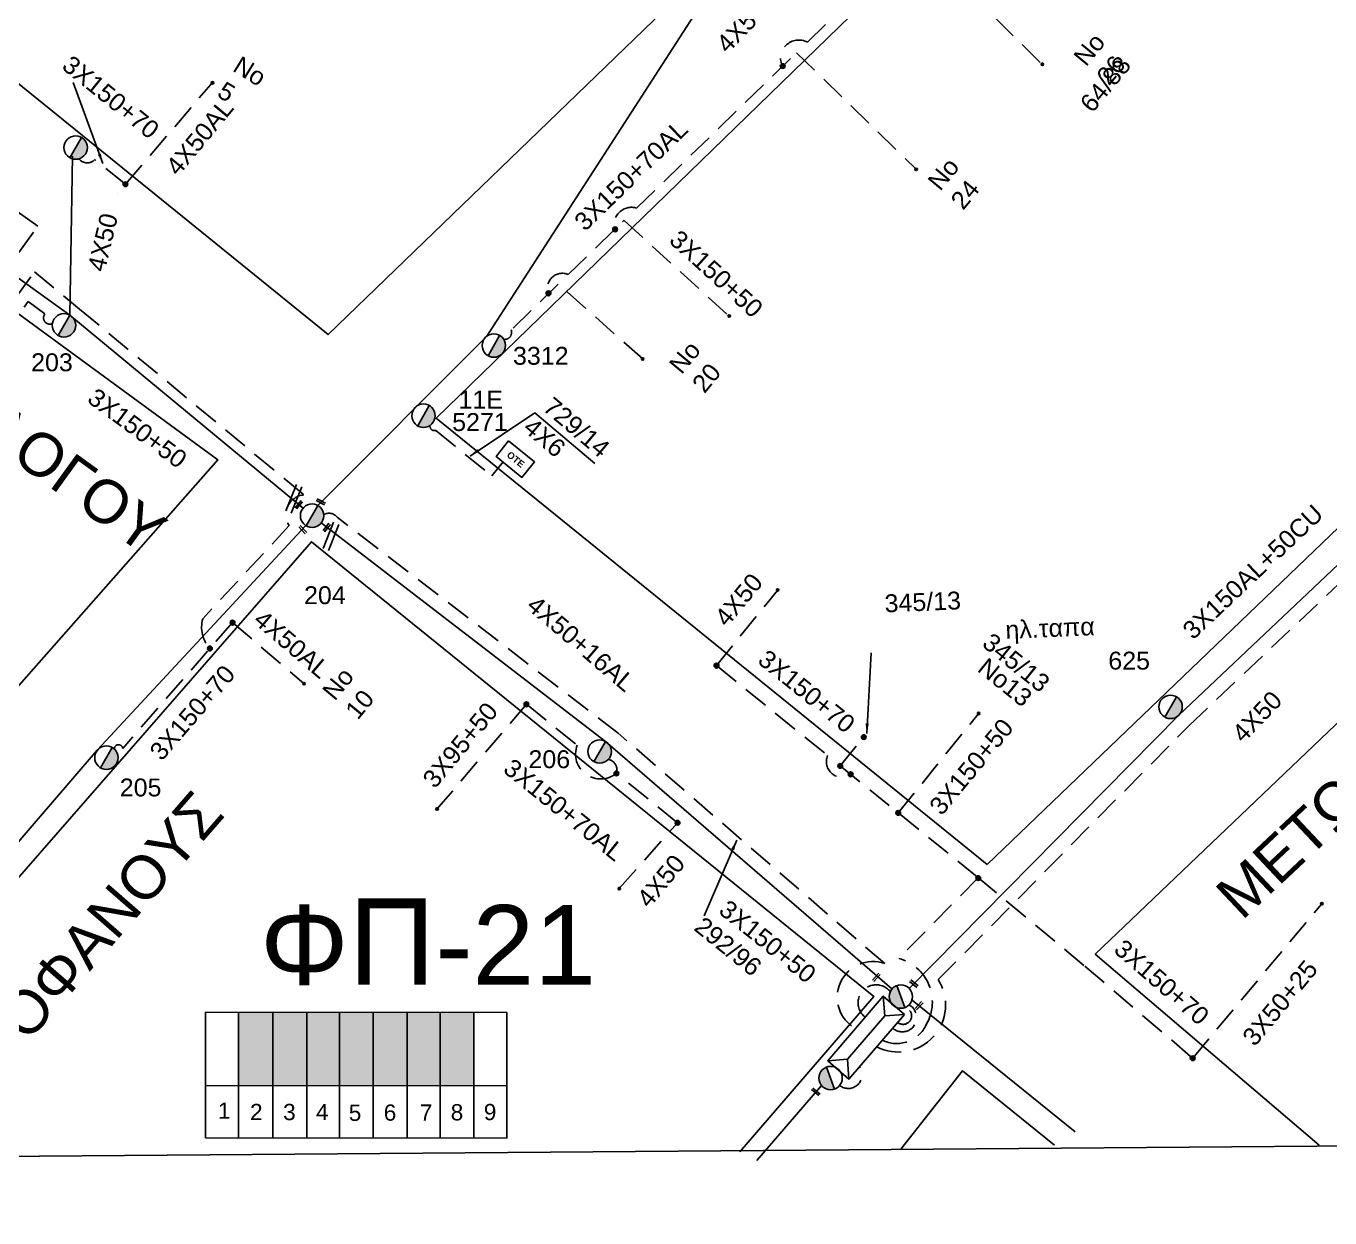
# Model space of a CAD drawing. Header units: millimetres. Extents: x 771 to 3391, y 686 to 1835.
# Drawn here: x 1703.7 to 1834.9, y 748.3 to 868.2 of the extents above; entities that cross this region are included whole.
import ezdxf

# ---------------------------------------------------------------- set-up
doc = ezdxf.new("R2010")
doc.units = ezdxf.units.MM
doc.linetypes.add('DASHED', pattern=[19.05, 12.7, -6.35])
for name, color, linetype in [('Pillar OTE', 7, 'Continuous'), ('Άγνωστα', 7, 'Continuous'), ('Γυμνά εναέρια ΧΤ και ΦΟΠ (3Φ)   4x50+16AL', 7, 'Continuous'), ('Εναέρια παροχή ΧΤ 4x25', 7, 'SYN_LINE'), ('Επιγραφές - Σχήματα', 7, 'Continuous'), ('Καλωδια Χ.Τ. 3x50+35', 7, 'Continuous'), ('Καλωδια ΧΤ  3X95+50', 7, 'Continuous'), ('Καλώδια ΧΤ   3x150+50CU', 7, 'DASHED'), ('Καλώδια ΧΤ   3x150+70AL', 7, 'DASHED'), ('Μηχανική τομή', 7, 'Continuous'), ('Στύλος ΦΜ', 7, 'Continuous'), ('Στύλος ΦΜ @ 1', 7, 'Continuous'), ('Συνδέσεις', 7, 'Continuous'), ('Τομή', 7, 'Continuous'), ('Υποσταθμός εναέριος 2 στύλων', 7, 'Continuous'), ('Υποσταθμός πόλεως', 7, 'Continuous'), ('Υπόβαθρο ΔΕΗ', 7, 'Continuous'), ('Υπόγεια Καλώδια Δικτύου ΧΤ   .04', 7, 'DASHED'), ('Υπόγεια καλώδια Παροχών ΧΤ   4x50AL', 7, 'DASHED'), ('Υπόγεια καλώδια Παροχών ΧΤ   4x6', 7, 'DASHED')]:
    doc.layers.add(name, color=color, linetype=linetype)
doc.styles.add('arial', font='ARIAL.TTF')
doc.styles.get("Standard").update_dxf_attribs({"font": 'ARIAL.TTF'})
doc.linetypes.add('SYN_LINE', pattern='A,0.5,-0.0001,["/\\/\\/\\/",Standard,S=0.1,R=0,X=0,Y=-0.05],-0.25', length=0.7501)
doc.dimstyles.new('ISO-25', dxfattribs={"dimtxt": 2.5, "dimasz": 2.5, "dimexe": 1.25, "dimexo": 0.625, "dimtad": 1, "dimtxsty": 'Standard', "dimcen": 2.5, "dimadec": 0, "dimazin": 0, "dimtfac": 1, "dimtmove": 0, "dimatfit": 3, "dimfxl": 1, "dimarcsym": 0})

# ---------------------------------------------------------------- blocks, each defined once
blk = doc.blocks.new('ΥΠΑΡΧΩΝ ΤΣΙΜΕΝΤΕΝΙΟΣ ΣΤΥΛΟΣ')
at = {"layer": 'Στύλος ΦΜ'}
blk.add_hatch(color=7, dxfattribs=at).paths.add_polyline_path([(-1.29, -2.28, 0.574793), (2.62, 0, 0.268822), (1.3, 2.27)])
at = {"layer": 'Στύλος ΦΜ', "color": 7}
blk.add_line((-1.29, -2.28), (1.3, 2.27), dxfattribs=at)
blk.add_circle((0, 0), 2.62, dxfattribs=at)
at = {"layer": 'Στύλος ΦΜ', "flags": 4}
for tag, p in [('ΑΡΙΘΜΟΣ', (-4.68, 8.05)), ('ΤΥΠΟΣ', (-4.91, 3.03))]:
    blk.add_attdef(tag, p, '', height=4, dxfattribs=at)
blk = doc.blocks.new('ΥΠΟΣΤΑΘΜΟΣ ΕΝΑΕΡΙΟΣ ΕΠΙ 2 ΣΤΥΛΩΝ')
at = {"layer": 'Υποσταθμός εναέριος 2 στύλων', "linetype": 'Continuous'}
for points in [[(-11.97, -2.11, 0.574793), (-8.45, -0.07, 0.268822), (-9.64, 1.98)], [(9.68, -2.15, 0.574793), (13.19, -0.1, 0.268822), (12.01, 1.95)]]:
    blk.add_hatch(color=256, dxfattribs=at).paths.add_polyline_path(points)
for p, q in [((-11.97, -2.11), (-9.64, 1.98)), ((9.68, -2.15), (12.01, 1.95))]:
    blk.add_line(p, q, dxfattribs=at)
for centre in [(-10.81, -0.07), (10.84, -0.1)]:
    blk.add_circle(centre, 2.36, dxfattribs=at)
at = {"layer": 'Υποσταθμός πόλεως', "linetype": 'Continuous', "ltscale": 40}
blk.add_lwpolyline([(-8.57, 2.82), (8.57, 2.82), (8.57, -2.82), (-8.57, -2.82)], close=True, dxfattribs=at)
for points in [[(-5.75, 0), (-8.57, 2.82)], [(5.75, 0), (8.57, 2.82)], [(-8.57, -2.82), (-5.75, 0)], [(-5.75, 0), (5.75, 0)], [(8.57, -2.82), (5.75, 0)]]:
    blk.add_lwpolyline(points, dxfattribs=at)
at = {"layer": 'Υποσταθμός εναέριος 2 στύλων', "ltscale": 40, "flags": 1}
for tag, p in [('ΜΕΤΑΣΧΗΜΑΤΙΣΜΟΣ', (14.09, 2.51)), ('ΙΣΧΥΣ', (14.07, -0.28)), ('ΑΡΙΘΜΟΣ', (14.19, -3))]:
    blk.add_attdef(tag, p, '', height=1.8, dxfattribs=at)
blk = doc.blocks.new('_ΣΥΝΔΕΣΗ')
at = {"layer": 'Συνδέσεις', "linetype": 'SYN_LINE', "ltscale": 40}
blk.add_hatch(color=256, dxfattribs=at).paths.add_polyline_path([(0.5, -0.01, 1), (-0.5, -0.01, 1)])
at = {"layer": 'Συνδέσεις'}
blk.add_circle((0, -0.01), 0.5, dxfattribs=at)
blk = doc.blocks.new('ΜΗΧΑΝΙΚΗ ΤΟΜΗ')
at = {"layer": 'Μηχανική τομή', "ltscale": 40}
for p, q in [((-1.89, 0.78), (1.89, 0.78)), ((1.89, 0), (-1.89, 0))]:
    blk.add_line(p, q, dxfattribs=at)
blk = doc.blocks.new('ΤΟΜΗ')
at = {"layer": 'Τομή', "ltscale": 40}
for p, q in [((-5.68, 0), (5.68, 0)), ((5.68, -2.33), (-5.68, -2.33))]:
    blk.add_line(p, q, dxfattribs=at)
blk = doc.blocks.new('PILLAR ΟΤΕ')
at = {"layer": 'Pillar OTE', "ltscale": 40}
blk.add_lwpolyline([(-3.31, 2.02), (3.39, 2.02), (3.39, -1.99), (-3.31, -1.99)], close=True, dxfattribs=at)
at = {"layer": 'Pillar OTE', "insert": (-1.81, 0.71), "char_height": 1.3575, "width": 109.961, "attachment_point": 1}
blk.add_mtext('{\\fArial|b1|i0|c161|p34;OTE}', dxfattribs=at)

msp = doc.modelspace()

# ---------------------------------------------------------------- hatches: boundary and pattern name
at = {"layer": 'Καλώδια ΧΤ   3x150+50CU', "linetype": 'DASHED', "ltscale": 0.2}
h = msp.add_hatch(color=133, dxfattribs=at)
h.dxf.hatch_style = 1
h.paths.add_polyline_path([(1728.47534, 768.93404), (1725.03547, 768.93426), (1725.03501, 761.57367), (1728.47488, 761.57032)])
h = msp.add_hatch(color=173, dxfattribs=at)
h.dxf.hatch_style = 1
h.paths.add_polyline_path([(1731.91491, 768.93383), (1728.47534, 768.93404), (1728.47488, 761.57032), (1731.91445, 761.56698)])
h = msp.add_hatch(color=5, dxfattribs=at)
h.dxf.hatch_style = 1
h.paths.add_polyline_path([(1735.21247, 768.93362), (1731.91491, 768.93383), (1731.91445, 761.56698), (1735.21201, 761.56378)])
h = msp.add_hatch(color=1, dxfattribs=at)
h.dxf.hatch_style = 1
h.paths.add_polyline_path([(1738.59847, 768.93341), (1735.21247, 768.93362), (1735.21201, 761.56378), (1738.59801, 761.56049)])
h = msp.add_hatch(color=85, dxfattribs=at)
h.dxf.hatch_style = 1
h.paths.add_polyline_path([(1741.99511, 768.93319), (1738.59847, 768.93341), (1738.59801, 761.56049), (1741.99465, 761.5572)])
h = msp.add_hatch(color=6, dxfattribs=at)
h.dxf.hatch_style = 1
h.paths.add_polyline_path([(1745.33216, 768.93299), (1741.99511, 768.93319), (1741.99465, 761.5572), (1745.3317, 761.55395)])
h = msp.add_hatch(color=30, dxfattribs=at)
h.dxf.hatch_style = 1
h.paths.add_polyline_path([(1748.72054, 768.93277), (1745.33216, 768.93299), (1745.3317, 761.55395), (1748.72007, 761.55066)])

# ---------------------------------------------------------------- linework, layer by layer
at = {"layer": 'Pillar OTE', "ltscale": 40}
for points in [[(1721.70677, 756.29418), (1721.70756, 768.93446), (1752.04064, 768.93257), (1752.03984, 756.26481), (1721.70677, 756.2951)], [(1725.03468, 756.29178), (1725.03547, 768.93426)], [(1728.47455, 756.28835), (1728.47534, 768.93404)], [(1731.91412, 756.28491), (1731.91491, 768.93383)], [(1735.21168, 756.28162), (1735.21247, 768.93362)], [(1738.59768, 756.27824), (1738.59847, 768.93341)], [(1741.99432, 756.27485), (1741.99511, 768.93319)], [(1745.33137, 756.27151), (1745.33216, 768.93299)], [(1748.71974, 756.26813), (1748.72054, 768.93277)], [(1721.7071, 761.5769), (1752.04017, 761.54744)]]:
    msp.add_lwpolyline(points, dxfattribs=at)
at = {"layer": 'Άγνωστα', "color": 133, "linetype": 'DASHED', "ltscale": 0.2}
msp.add_lwpolyline([(1781.20487, 865.47639), (1781.20487, 865.47639), (1793.20919, 853.77767)], dxfattribs=at)
at = {"layer": 'Άγνωστα', "color": 6}
msp.add_lwpolyline([(1708.05311, 839.07235), (1708.31265, 855.04942)], dxfattribs=at)
at = {"layer": 'Άγνωστα', "color": 133, "linetype": 'DASHED', "ltscale": 0.2}
msp.add_lwpolyline([(1765.71979, 834.68728), (1757.21976, 842.18103), (1757.21976, 842.18103), (1752.48216, 837.57967, -0.552569621), (1751.73495, 836.63525)], format="xyb", dxfattribs=at)
at = {"layer": 'Άγνωστα', "color": 173, "linetype": 'DASHED', "ltscale": 0.2}
msp.add_lwpolyline([(1785.60362, 793.72845), (1788.04522, 796.72491)], dxfattribs=at)
at = {"layer": 'Άγνωστα', "color": 173}
msp.add_lwpolyline([(1785.61573, 793.74342), (1785.61573, 793.74342)], dxfattribs=at)
at = {"layer": 'Γυμνά εναέρια ΧΤ και ΦΟΠ (3Φ)   4x50+16AL', "color": 133, "linetype": 'Continuous', "ltscale": 0.2}
msp.add_lwpolyline([(1733.0255, 819.92031), (1750.03091, 836.96074), (1770.83096, 869.14741), (1781.93007, 879.72844), (1791.98928, 889.7087), (1820.76438, 916.4349)], dxfattribs=at)
at = {"layer": 'Γυμνά εναέρια ΧΤ και ΦΟΠ (3Φ)   4x50+16AL', "color": 85, "linetype": 'Continuous', "ltscale": 0.2}
msp.add_lwpolyline([(1792.54081, 771.33546), (1819.68967, 798.83648), (1843.14212, 821.0109), (1855.03369, 832.55799), (1879.44608, 858.96168), (1903.50892, 881.04861)], dxfattribs=at)
at = {"layer": 'Γυμνά εναέρια ΧΤ και ΦΟΠ (3Φ)   4x50+16AL', "color": 6, "linetype": 'Continuous', "ltscale": 0.2}
for points in [[(1664.14029, 873.3244), (1689.65325, 852.32734), (1708.05311, 839.07235), (1731.53245, 819.64914)], [(1792.82404, 770.16788), (1809.23933, 756.90727)]]:
    msp.add_lwpolyline(points, dxfattribs=at)
at = {"layer": 'Γυμνά εναέρια ΧΤ και ΦΟΠ (3Φ)   4x50+16AL', "color": 2, "linetype": 'Continuous', "ltscale": 0.2}
msp.add_lwpolyline([(1731.81192, 817.90206), (1710.82661, 795.29594), (1694.65077, 776.51792), (1675.61652, 755.27304)], dxfattribs=at)
at = {"layer": 'Γυμνά εναέρια ΧΤ και ΦΟΠ (3Φ)   4x50+16AL', "color": 30, "linetype": 'Continuous', "ltscale": 0.2}
msp.add_lwpolyline([(1733.36042, 818.16366), (1761.96906, 796.19536), (1790.80667, 771.28279)], dxfattribs=at)
at = {"layer": 'Γυμνά εναέρια ΧΤ και ΦΟΠ (3Φ)   4x50+16AL', "color": 1, "linetype": 'Continuous', "ltscale": 0.2}
msp.add_lwpolyline([(1783.71168, 761.58058), (1777.19548, 754.02812)], dxfattribs=at)
at = {"layer": 'Καλωδια Χ.Τ. 3x50+35', "color": 133, "linetype": 'DASHED', "ltscale": 0.2}
msp.add_lwpolyline([(1793.09113, 877.02084), (1793.09113, 877.02084), (1805.90497, 864.31777)], dxfattribs=at)
at = {"layer": 'Καλωδια Χ.Τ. 3x50+35', "color": 173, "linetype": 'DASHED', "ltscale": 0.2}
msp.add_lwpolyline([(1821.07164, 764.32386), (1834.06598, 779.8622)], dxfattribs=at)
at = {"layer": 'Καλωδια ΧΤ  3X95+50', "color": 30, "linetype": 'DASHED', "ltscale": 0.2}
msp.add_lwpolyline([(1754.00982, 799.92377), (1744.98012, 789.33828)], dxfattribs=at)
at = {"layer": 'Καλώδια ΧΤ   3x150+50CU', "color": 62, "linetype": 'DASHED', "ltscale": 0.2}
msp.add_lwpolyline([(1698.46279, 839.18782), (1704.82458, 848.01891), (1693.35292, 856.28293), (1669.25047, 876.11914), (1691.87608, 886.48729, 0.784967606), (1695.52634, 888.15931), (1718.95283, 898.88995)], format="xyb", dxfattribs=at)
at = {"layer": 'Καλώδια ΧΤ   3x150+50CU', "color": 133, "linetype": 'DASHED', "ltscale": 0.2}
for points in [[(1779.78349, 864.09589, -0.725537856), (1782.29471, 866.53489), (1793.09113, 877.02084)], [(1787.13277, 767.31227, -0.915902493), (1790.07606, 773.83997), (1763.25074, 797.01414), (1734.95267, 818.74396, 0.387439188), (1733.61352, 818.99771)]]:
    msp.add_lwpolyline(points, format="xyb", dxfattribs=at)
msp.add_lwpolyline([(1763.86569, 848.59497), (1774.38648, 838.98466)], dxfattribs=at)
at = {"layer": 'Καλώδια ΧΤ   3x150+50CU', "color": 2, "linetype": 'DASHED', "ltscale": 0.2}
msp.add_lwpolyline([(1700.38742, 837.78425), (1704.50253, 843.42704), (1709.04343, 839.67059), (1731.61887, 820.99512, 0.564462631), (1730.13629, 817.89609), (1721.44198, 808.53027, 0.263524441), (1722.1626, 805.54231)], format="xyb", dxfattribs=at)
at = {"layer": 'Καλώδια ΧΤ   3x150+50CU', "color": 6, "linetype": 'DASHED', "ltscale": 0.2}
msp.add_lwpolyline([(1701.22504, 836.80624), (1703.86662, 840.42847), (1705.55816, 839.19096, 0.796756612), (1706.30235, 838.22201)], format="xyb", dxfattribs=at)
at = {"layer": 'Καλώδια ΧΤ   3x150+50CU', "color": 173, "linetype": 'DASHED', "ltscale": 0.2}
for points in [[(1791.43655, 789.00594), (1799.60283, 799.09238)], [(1799.48876, 782.44803), (1791.49897, 774.35459)]]:
    msp.add_lwpolyline(points, dxfattribs=at)
for centre, radius, start, end in [((1790.33863, 769.97282), 4.53281, 329.9922328, 75.1679378), ((1791.28673, 769.06951), 3.27455, 243.654431, 335.3906095)]:
    msp.add_arc(centre, radius, start, end, dxfattribs=at)
at = {"layer": 'Καλώδια ΧΤ   3x150+50CU', "color": 30, "linetype": 'DASHED', "ltscale": 0.2}
msp.add_arc((1789.21111, 769.8918), 1.81022, 38.2921917, 232.6614089, dxfattribs=at)
at = {"layer": 'Καλώδια ΧΤ   3x150+50CU', "color": 85, "linetype": 'DASHED', "ltscale": 0.2}
msp.add_arc((1791.8466, 768.41232), 1.44098, 227.6493707, 61.640844, dxfattribs=at)
at = {"layer": 'Καλώδια ΧΤ   3x150+50CU', "color": 6, "linetype": 'DASHED', "ltscale": 0.2}
msp.add_arc((1791.93135, 768.5706), 0.84721, 229.1170457, 79.1357516, dxfattribs=at)
at = {"layer": 'Καλώδια ΧΤ   3x150+50CU', "color": 1, "linetype": 'DASHED', "ltscale": 0.2}
msp.add_arc((1786.41136, 762.64634), 1.37166, 231.0054367, 35.8004236, dxfattribs=at)
at = {"layer": 'Καλώδια ΧΤ   3x150+70AL', "color": 133, "linetype": 'DASHED', "ltscale": 0.2}
for points in [[(1762.9054, 847.70317, -0.592606421), (1765.10869, 849.8431), (1781.16592, 865.43856)], [(1756.22809, 841.21788, -0.666413418), (1758.23041, 843.16262), (1763.84401, 848.61478)]]:
    msp.add_lwpolyline(points, format="xyb", dxfattribs=at)
at = {"layer": 'Καλώδια ΧΤ   3x150+70AL', "color": 6, "linetype": 'DASHED', "ltscale": 0.2}
msp.add_lwpolyline([(1713.65228, 852.24178), (1710.58443, 854.7275, -0.456166605), (1708.97466, 854.799)], format="xyb", dxfattribs=at)
at = {"layer": 'Καλώδια ΧΤ   3x150+70AL', "color": 6, "ltscale": 0.2}
msp.add_lwpolyline([(1712.86812, 851.32687), (1712.86812, 851.32687)], dxfattribs=at)
at = {"layer": 'Καλώδια ΧΤ   3x150+70AL', "color": 2, "linetype": 'DASHED', "ltscale": 0.2}
msp.add_lwpolyline([(1724.43433, 808.14345), (1713.38147, 795.4879, 0.983928208), (1712.55058, 795.40984)], format="xyb", dxfattribs=at)
at = {"layer": 'Καλώδια ΧΤ   3x150+70AL', "color": 173, "linetype": 'DASHED', "ltscale": 0.2}
msp.add_lwpolyline([(1773.14359, 803.81645), (1784.33052, 794.75919, 0.761117923), (1786.6454, 792.88499)], format="xyb", dxfattribs=at)
at = {"layer": 'Καλώδια ΧΤ   3x150+70AL', "color": 30, "linetype": 'DASHED', "ltscale": 0.2}
for points in [[(1754.00982, 799.92377), (1759.11722, 795.7962, 0.766375275), (1763.06814, 792.97917)], [(1769.22194, 788.00595), (1763.06814, 792.97917, 0.451143467), (1762.25511, 794.38137)]]:
    msp.add_lwpolyline(points, format="xyb", dxfattribs=at)
at = {"layer": 'Καλώδια ΧΤ   3x150+70AL', "color": 173, "linetype": 'DASHED', "ltscale": 0.2}
msp.add_lwpolyline([(1785.60362, 793.72845), (1799.38075, 782.57409), (1810.23033, 773.56767), (1821.07164, 764.32386)], dxfattribs=at)
at = {"layer": 'Υπόβαθρο ΔΕΗ'}
for points in [[(887.18759, 748.25165), (2875.29445, 763.38266), (2895.53155, 1762.67838)], [(1684.77925, 882.25503), (1683.86021, 877.77954), (1734.04484, 837.11747), (1808.22057, 908.72463), (1788.17757, 929.61725), (1684.77925, 882.25503)], [(1800.39516, 783.81145), (1867.86546, 848.5055), (1817.93285, 899.5995), (1744.94214, 828.70782), (1800.39516, 783.81145)], [(1634.3315, 788.99576), (1688.71361, 849.55517), (1722.95653, 824.50334), (1667.62916, 761.85057), (1634.3315, 788.99576)], [(1833.78897, 755.58311), (1811.2604, 774.79203), (1877.9518, 838.39907), (1929.43114, 785.38741), (1897.10695, 757.05016)], [(1754.85003, 829.25571), (1760.89658, 824.15474)], [(1677.89307, 753.87892), (1732.38142, 816.26819), (1788.98815, 770.5212), (1775.50963, 754.89923)], [(1791.70882, 755.18125), (1797.90418, 763.05771), (1807.15698, 755.58311)]]:
    msp.add_lwpolyline(points, dxfattribs=at)
at = {"layer": 'Υπόγεια Καλώδια Δικτύου ΧΤ   .04', "color": 5, "linetype": 'DASHED', "ltscale": 0.2}
msp.add_lwpolyline([(1789.26757, 765.4768, 0.767883534), (1795.46524, 772.21964), (1820.70927, 797.79113), (1844.11423, 819.92075), (1845.35591, 821.12689, 0.293472769), (1847.97714, 821.63768), (1857.17065, 830.56803), (1868.87194, 843.22379), (1867.86336, 844.257)], format="xyb", dxfattribs=at)
at = {"layer": 'Υπόγεια καλώδια Παροχών ΧΤ   4x50AL', "color": 6, "ltscale": 0.2}
msp.add_lwpolyline([(1713.65228, 852.24178), (1722.48919, 862.55213)], dxfattribs=at)
at = {"layer": 'Υπόγεια καλώδια Παροχών ΧΤ   4x50AL', "color": 173, "linetype": 'DASHED', "ltscale": 0.2}
msp.add_lwpolyline([(1773.14359, 803.81645), (1779.27275, 811.38678)], dxfattribs=at)
at = {"layer": 'Υπόγεια καλώδια Παροχών ΧΤ   4x50AL', "color": 2, "ltscale": 0.2}
msp.add_lwpolyline([(1724.43433, 808.14345), (1731.62564, 802.00042)], dxfattribs=at)
at = {"layer": 'Υπόγεια καλώδια Παροχών ΧΤ   4x50AL', "color": 30, "linetype": 'DASHED', "ltscale": 0.2}
msp.add_lwpolyline([(1763.35843, 781.38698), (1769.22194, 788.00595), (1769.22194, 788.00595), (1769.22194, 788.00595), (1769.22194, 788.00595)], dxfattribs=at)
at = {"layer": 'Υπόγεια καλώδια Παροχών ΧΤ   4x6', "color": 133, "linetype": 'DASHED', "ltscale": 0.2}
msp.add_lwpolyline([(1744.29781, 827.96887, 0.515788347), (1744.88875, 827.46438), (1750.53053, 822.89663), (1751.66803, 824.30159)], format="xyb", dxfattribs=at)

# ---------------------------------------------------------------- block references
at = {"layer": 'Pillar OTE', "xscale": 0.5, "yscale": 0.5, "zscale": 0.5, "rotation": 321.0053688098629}
msp.add_blockref('PILLAR ΟΤΕ', (1752.87567, 824.58674), dxfattribs=at)
at = {"layer": 'Μηχανική τομή'}
for p, xscale, yscale, zscale, rotation in [((1731.18625, 819.93741), 0.249999999999919, 0.249999999999919, 0.249999999999919, 51.00073224654599), ((1733.27964, 820.2014), 0.2500000000002005, 0.2500000000002005, 0.2500000000002005, 331.5446991727721), ((1731.4333, 817.41835), 0.2500000000001928, 0.2500000000001928, 0.2500000000001928, 312.6268794242704), ((1733.99659, 817.64581), 0.249999999999919, 0.249999999999919, 0.249999999999919, 51.5948830905302), ((1789.31005, 772.38432), 0.249999999999919, 0.249999999999919, 0.249999999999919, 46.90277073893176), ((1792.94952, 771.73594), 0.2500000000001927, 0.2500000000001927, 0.2500000000001927, 320.3750279087856), ((1793.61118, 769.53201), 0.249999999999919, 0.249999999999919, 0.249999999999919, 46.90277073893176), ((1783.08531, 760.85459), 0.2500000000001927, 0.2500000000001927, 0.2500000000001927, 320.3750279087856)]:
    msp.add_blockref('ΜΗΧΑΝΙΚΗ ΤΟΜΗ', p, dxfattribs=dict(at, xscale=xscale, yscale=yscale, zscale=zscale, rotation=rotation))
at = {"layer": 'Στύλος ΦΜ @ 1', "ltscale": 40, "xscale": 0.4499999999998181, "yscale": 0.4499999999998181, "zscale": 0.4499999999998181}
msp.add_blockref('ΥΠΑΡΧΩΝ ΤΣΙΜΕΝΤΕΝΙΟΣ ΣΤΥΛΟΣ', (1708.64963, 855.93103), dxfattribs=at)
at = {"layer": 'Στύλος ΦΜ @ 1', "ltscale": 40}
ref = msp.add_blockref('ΥΠΑΡΧΩΝ ΤΣΙΜΕΝΤΕΝΙΟΣ ΣΤΥΛΟΣ', (1707.46755, 838.05046), dxfattribs=dict(at, xscale=0.4499999999998181, yscale=0.4499999999998181, zscale=0.4499999999998181))
ref.add_attrib('ΤΥΠΟΣ', '203', (1704.16219, 833.42783), dxfattribs={"layer": 'Στύλος ΦΜ', "height": 1.8, "flags": 4})
ref = msp.add_blockref('ΥΠΑΡΧΩΝ ΤΣΙΜΕΝΤΕΝΙΟΣ ΣΤΥΛΟΣ', (1750.73345, 836.01546), dxfattribs=dict(at, xscale=0.4499999999998181, yscale=0.4499999999998181, zscale=0.4499999999998181))
ref.add_attrib('ΤΥΠΟΣ', '3312', (1752.66426, 834.08019), dxfattribs={"layer": 'Στύλος ΦΜ', "height": 1.8, "flags": 4})
ref = msp.add_blockref('ΥΠΑΡΧΩΝ ΤΣΙΜΕΝΤΕΝΙΟΣ ΣΤΥΛΟΣ', (1743.65528, 828.95594), dxfattribs=dict(at, xscale=0.4499999999998181, yscale=0.4499999999998181, zscale=0.4499999999998181))
ref.add_attrib('ΤΥΠΟΣ', '5271', (1746.53943, 827.41461), dxfattribs={"layer": 'Στύλος ΦΜ', "height": 1.8, "flags": 4})
ref.add_attrib('ΑΡΙΘΜΟΣ', '11Ε', (1747.17831, 829.67719), dxfattribs={"layer": 'Στύλος ΦΜ', "height": 1.8, "flags": 4})
ref = msp.add_blockref('ΥΠΑΡΧΩΝ ΤΣΙΜΕΝΤΕΝΙΟΣ ΣΤΥΛΟΣ', (1732.43994, 818.89842), dxfattribs=dict(at, xscale=0.4499999999998181, yscale=0.4499999999998181, zscale=0.4499999999998181))
ref.add_attrib('ΤΥΠΟΣ', '204', (1731.63241, 809.99858), dxfattribs={"layer": 'Στύλος ΦΜ', "height": 1.8, "flags": 4})
ref = msp.add_blockref('ΥΠΑΡΧΩΝ ΤΣΙΜΕΝΤΕΝΙΟΣ ΣΤΥΛΟΣ', (1818.85065, 799.66303), dxfattribs=dict(at, xscale=0.4499999999998181, yscale=0.4499999999998181, zscale=0.4499999999998181))
ref.add_attrib('ΤΥΠΟΣ', '625', (1812.57986, 803.41443), dxfattribs={"layer": 'Στύλος ΦΜ', "height": 1.8, "flags": 4})
ref = msp.add_blockref('ΥΠΑΡΧΩΝ ΤΣΙΜΕΝΤΕΝΙΟΣ ΣΤΥΛΟΣ', (1711.74137, 794.55409), dxfattribs=dict(at, xscale=0.4499999999998181, yscale=0.4499999999998181, zscale=0.4499999999998181))
ref.add_attrib('ΤΥΠΟΣ', '205', (1713.08561, 790.65472), dxfattribs={"layer": 'Στύλος ΦΜ', "height": 1.8, "flags": 4})
ref = msp.add_blockref('ΥΠΑΡΧΩΝ ΤΣΙΜΕΝΤΕΝΙΟΣ ΣΤΥΛΟΣ', (1761.38349, 795.17347), dxfattribs=dict(at, xscale=0.4499999999998181, yscale=0.4499999999998181, zscale=0.4499999999998181))
ref.add_attrib('ΤΥΠΟΣ', '206', (1754.22015, 793.49831), dxfattribs={"layer": 'Στύλος ΦΜ', "height": 1.8, "flags": 4})
at = {"layer": 'Συνδέσεις'}
for p, xscale, yscale, zscale in [((1779.80775, 864.13729), 0.4777242751394019, 0.4777242751394019, 0.4777242751394019), ((1805.93993, 864.31718), 0.25, 0.25, 0.25), ((1722.42243, 862.44985), 0.25, 0.25, 0.25), ((1793.24231, 853.74359), 0.25, 0.25, 0.25), ((1713.65228, 852.24178), 0.4777242751394019, 0.4777242751394019, 0.4777242751394019), ((1762.94109, 847.70969), 0.4777242751394019, 0.4777242751394019, 0.4777242751394019), ((1756.23504, 841.27527), 0.4777242751394019, 0.4777242751394019, 0.4777242751394019), ((1774.42666, 838.98537), 0.25, 0.25, 0.25), ((1765.71721, 834.65737), 0.25, 0.25, 0.25), ((1779.29562, 811.41502), 0.25, 0.25, 0.25), ((1724.43433, 808.14345), 0.4777242751394019, 0.4777242751394019, 0.4777242751394019), ((1722.1626, 805.54231), 0.4777242751394019, 0.4777242751394019, 0.4777242751394019), ((1773.14359, 803.81645), 0.4777242751394019, 0.4777242751394019, 0.4777242751394019), ((1731.6256, 802.00045), 0.25, 0.25, 0.25), ((1754.00982, 799.92377), 0.4777242751394019, 0.4777242751394019, 0.4777242751394019), ((1799.52569, 798.9971), 0.25, 0.25, 0.25), ((1787.96983, 796.63238), 0.4777242751394019, 0.4777242751394019, 0.4777242751394019), ((1785.60362, 793.72845), 0.4777242751394019, 0.4777242751394019, 0.4777242751394019), ((1763.06814, 792.97917), 0.4777242751394019, 0.4777242751394019, 0.4777242751394019), ((1786.6454, 792.88499), 0.4777242751394019, 0.4777242751394019, 0.4777242751394019), ((1745.02942, 789.39608), 0.25, 0.25, 0.25), ((1791.43655, 789.00594), 0.4777242751394019, 0.4777242751394019, 0.4777242751394019), ((1769.22194, 788.00595), 0.4777242751394019, 0.4777242751394019, 0.4777242751394019), ((1799.48876, 782.44803), 0.4777242751394019, 0.4777242751394019, 0.4777242751394019), ((1763.35843, 781.38698), 0.25, 0.25, 0.25), ((1834.06598, 779.8622), 0.25, 0.25, 0.25), ((1821.07164, 764.32386), 0.4777242751394019, 0.4777242751394019, 0.4777242751394019)]:
    msp.add_blockref('_ΣΥΝΔΕΣΗ', p, dxfattribs=dict(at, xscale=xscale, yscale=yscale, zscale=zscale))
at = {"layer": 'Τομή', "xscale": 0.2499999999998873, "yscale": 0.2499999999998873, "zscale": 0.2499999999998873, "rotation": 248.1909067709115}
for p in [(1730.87652, 820.48452), (1734.61106, 816.70414)]:
    msp.add_blockref('ΤΟΜΗ', p, dxfattribs=at)
at = {"layer": 'Υποσταθμός εναέριος 2 στύλων', "xscale": 0.5, "yscale": 0.5, "zscale": 0.5, "rotation": 229.3116631412367}
msp.add_blockref('ΥΠΟΣΤΑΘΜΟΣ ΕΝΑΕΡΙΟΣ ΕΠΙ 2 ΣΤΥΛΩΝ', (1788.20017, 766.39453), dxfattribs=at)

# ---------------------------------------------------------------- texts
at = {"ltscale": 40, "char_height": 4, "width": 64.8866414, "attachment_point": 1, "style": 'arial'}
for s, insert, rotation in [('{\\H1.083x;ΘEOΛOΓOY}', (1690.36008, 838.41103), 324.1331206), ('{\\H1.083x;METΩNOΣ}', (1823.04816, 781.24812), 43.2383051), ('{\\H1.083x;APIΣTOΦANOYΣ}', (1689.21675, 755.70144), 48.9202847)]:
    msp.add_mtext(s, dxfattribs=dict(at, insert=insert, rotation=rotation))
at = {"ltscale": 30, "char_height": 1.63441, "width": 11.2572904, "attachment_point": 1}
for s, insert in [('1', (1722.95293, 759.8555)), ('2', (1726.19139, 759.72204)), ('3', (1729.52198, 759.72204)), ('4', (1732.82549, 759.72204)), ('5', (1736.129, 759.64086)), ('6', (1739.64913, 759.66792)), ('7', (1743.27757, 759.66792)), ('8', (1746.39153, 759.69498)), ('9', (1749.72212, 759.72204))]:
    msp.add_mtext(s, dxfattribs=dict(at, insert=insert))
at = {"layer": 'Άγνωστα', "color": 7, "char_height": 1.8, "attachment_point": 1}
for s, gutter_width, insert, rotation in [('4X50+13', 12.5, (1772.95701, 866.55804), 46.2596131), ('64/88', 1.63358, (1809.58444, 860.47257), 50.4055177), ('4X50', 12.5, (1709.81512, 843.75304), 76.6811328), ('3X150+50', 12.5, (1769.47347, 847.78349), 317.6036328), ('3X150+50', 12.5, (1710.76134, 831.8568), 323.5335138), ('3X150AL+50CU', 12.5, (1819.87886, 807.64515), 43.3896679), ('345/13', 12.5, (1790.02341, 810.95972), 2.4309439), ('345/13', 12.5, (1800.89548, 807.24274), 321.0730126), ('3X150+70', 12.5, (1778.3037, 805.55223), 321.0730126), ('No13', 12.5, (1800.41901, 804.72559), 321.0730126), ('4X50', 12.5, (1824.86096, 797.18873), 46.2596131), ('3X95+50', 12.5, (1743.41938, 792.49928), 50.4055177), ('4X50', 12.5, (1764.9785, 780.47093), 50.4055177), ('3X150+70', 12.5, (1814.19787, 776.42803), 319.049546)]:
    msp.add_mtext_dynamic_manual_height_columns(s, width=1.8, gutter_width=gutter_width, heights=[0.04535], dxfattribs=dict(at, insert=insert, rotation=rotation))
at = {"layer": 'Άγνωστα', "color": 7}
note = msp.add_mtext_dynamic_manual_height_columns('No ', width=1.8, gutter_width=1.63358, heights=[0.04535, 0], dxfattribs=dict(at, insert=(1806.75839, 862.49804), char_height=1.8, attachment_point=1, rotation=50.4055177))
for column, words in zip(note.columns.linked_columns, ['26']):
    column.text = words
note = msp.add_mtext_dynamic_manual_height_columns('No ', width=1.8, gutter_width=1.66629, heights=[0.04535, 0], dxfattribs=dict(at, insert=(1722.33444, 867.04919), char_height=1.8, attachment_point=1, rotation=328.3007851))
for column, words in zip(note.columns.linked_columns, ['5']):
    column.text = words
note = msp.add_mtext_dynamic_manual_height_columns('No ', width=1.8, gutter_width=1.53895, heights=[0.04535, 0], dxfattribs=dict(at, insert=(1792.13796, 850.04291), char_height=1.8, attachment_point=1, rotation=50.4055177))
for column, words in zip(note.columns.linked_columns, ['24']):
    column.text = words
note = msp.add_mtext_dynamic_manual_height_columns('No ', width=1.8, gutter_width=1.57967, heights=[0.04535, 0], dxfattribs=dict(at, insert=(1766.08158, 831.56847), char_height=1.8, attachment_point=1, rotation=50.4055177))
for column, words in zip(note.columns.linked_columns, ['20']):
    column.text = words
note = msp.add_mtext_dynamic_manual_height_columns('ηλ.ταπα\\P', width=1.8, gutter_width=12.5, heights=[0.04535, 0], dxfattribs=dict(at, insert=(1787.8955, 807.6926), char_height=1.8, attachment_point=1, rotation=2.4309439))
for column, words in zip(note.columns.linked_columns, ['\\P']):
    column.text = words
note = msp.add_mtext_dynamic_manual_height_columns('No\\P', width=1.8, gutter_width=1.39919, heights=[0.04535, 0], dxfattribs=dict(at, insert=(1731.29353, 798.86402), char_height=1.8, attachment_point=1, rotation=50.4055177))
for column, words in zip(note.columns.linked_columns, ['10']):
    column.text = words
at = {"layer": 'Γυμνά εναέρια ΧΤ και ΦΟΠ (3Φ)   4x50+16AL', "color": 7, "insert": (1755.07746, 811.00477), "char_height": 1.8, "attachment_point": 1, "rotation": 319.4632386}
msp.add_mtext_dynamic_manual_height_columns('4X50+16AL', width=1.8, gutter_width=12.5, heights=[0.04535], dxfattribs=at)
at = {"layer": 'Εναέρια παροχή ΧΤ 4x25', "color": 7, "char_height": 1.8, "attachment_point": 1, "rotation": 50.4055177}
for s, insert in [('4X50', (1772.80704, 808.75776)), ('3X150+50', (1794.42013, 789.77885)), ('3X50+25', (1825.93027, 766.55889))]:
    msp.add_mtext_dynamic_manual_height_columns(s, width=1.8, gutter_width=12.5, heights=[0.04535], dxfattribs=dict(at, insert=insert))
at = {"layer": 'Καλώδια ΧΤ   3x150+70AL', "color": 7, "char_height": 1.8, "attachment_point": 1}
for s, insert, rotation in [('3X150+70', (1708.2745, 865.33604), 320.9968877), ('3X150+70AL', (1758.65971, 848.72109), 44.068457), ('3X150+70', (1715.94207, 795.30811), 49.2544965), ('3X150+70AL', (1752.68317, 794.59561), 321.1179313), ('3X150+50', (1774.37589, 780.38108), 321.1179313), ('292/96', (1771.89034, 778.68448), 321.1179313)]:
    msp.add_mtext_dynamic_manual_height_columns(s, width=1.8, gutter_width=12.5, heights=[0.04535], dxfattribs=dict(at, insert=insert, rotation=rotation))
at = {"layer": 'Υπόβαθρο ΔΕΗ', "insert": (1727.20297, 780.39346), "char_height": 8, "attachment_point": 1}
msp.add_mtext_dynamic_manual_height_columns('Φ{\\H1.0833x;Π}-21', width=84.657329, gutter_width=12.5, heights=[0], dxfattribs=at)
at = {"layer": 'Υπόγεια καλώδια Παροχών ΧΤ   4x50AL', "color": 7, "char_height": 1.8, "attachment_point": 1}
for s, insert, rotation in [('4X50AL', (1717.57054, 854.12042), 50.4055177), ('729/14', (1756.7181, 830.96446), 319.6798767), ('4X6', (1754.72696, 828.90353), 319.6798767), ('4X50AL', (1727.58726, 809.55084), 319.6798767)]:
    msp.add_mtext_dynamic_manual_height_columns(s, width=1.8, gutter_width=12.5, heights=[0.04535], dxfattribs=dict(at, insert=insert, rotation=rotation))

# ---------------------------------------------------------------- leaders
at = {"layer": 'Επιγραφές - Σχήματα', "ltscale": 40}
for points in [[(1711.38067, 854.32258), (1708.38277, 862.46159)], [(1748.33847, 824.9008), (1754.85003, 829.25571)], [(1788.26117, 796.99199), (1788.70144, 805.09735)], [(1775.17798, 786.24132), (1771.8904, 778.64958)]]:
    msp.add_leader(points, dimstyle='ISO-25', override={"dimasz": 1, "dimtad": 0}, dxfattribs=at)

doc.saveas('drawing.dxf')
